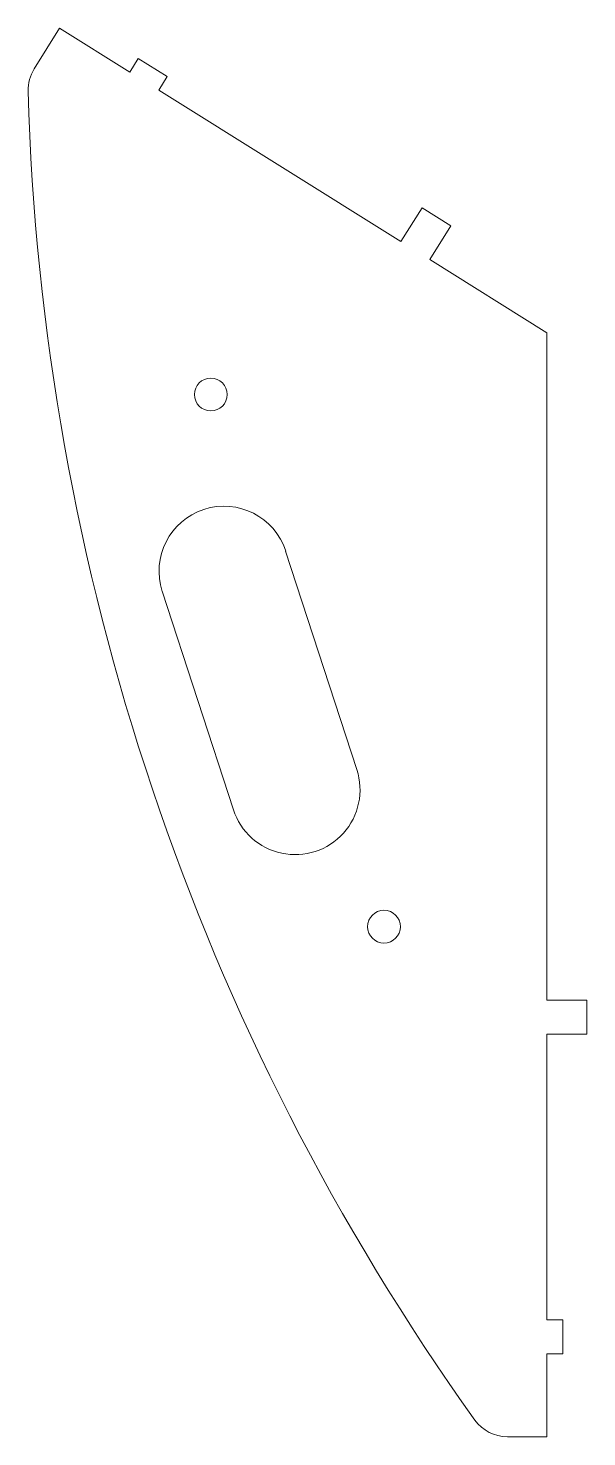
# Model space of a CAD drawing. Header units: inches. Extents: x -10.2 to -3.2, y -13.4 to 4.2.
import ezdxf

# ---------------------------------------------------------------- set-up
doc = ezdxf.new("R2010")
doc.units = ezdxf.units.IN
doc.header["$MEASUREMENT"] = 0

msp = doc.modelspace()

# ---------------------------------------------------------------- linework, layer by layer
at = {"color": 7, "linetype": 'Continuous', "lineweight": 15}
for p, q in [((-9.839, 4.182), (-10.157, 3.673)), ((-8.96, 3.632), (-9.839, 4.182)), ((-8.854, 3.801), (-8.96, 3.632)), ((-8.493, 3.576), (-8.854, 3.801)), ((-8.599, 3.407), (-8.493, 3.576)), ((-5.567, 1.512), (-8.599, 3.407)), ((-5.302, 1.936), (-5.567, 1.512)), ((-4.942, 1.711), (-5.302, 1.936)), ((-5.207, 1.287), (-4.942, 1.711)), ((-3.739, 0.37), (-5.207, 1.287)), ((-3.739, -7.974), (-3.739, 0.37)), ((-6.119, -5.091), (-7.01, -2.358)), ((-8.555, -2.861), (-7.664, -5.595)), ((-3.239, -7.974), (-3.739, -7.974)), ((-3.239, -8.399), (-3.239, -7.974)), ((-3.739, -8.399), (-3.239, -8.399)), ((-3.739, -11.974), (-3.739, -8.399)), ((-3.539, -11.974), (-3.739, -11.974)), ((-3.539, -12.399), (-3.539, -11.974)), ((-3.739, -12.399), (-3.539, -12.399)), ((-3.739, -13.436), (-3.739, -12.399)), ((-4.234, -13.436), (-3.739, -13.436))]:
    msp.add_line(p, q, dxfattribs=at)
for centre in [(-7.947, -0.4), (-5.779, -7.056)]:
    msp.add_circle(centre, 0.205, dxfattribs=at)
for centre, radius, start, end in [((-9.733, 3.408), 0.5, 148, 181.6018), ((19.755, 4.233), 30, 181.6018, 215.5915), ((-7.782, -2.61), 0.813, 18.0476, 198.0476), ((-6.891, -5.343), 0.812, 198.0476, 18.0476), ((-4.234, -12.936), 0.5, 215.5915, 270)]:
    msp.add_arc(centre, radius, start, end, dxfattribs=at)

doc.saveas('drawing.dxf')
